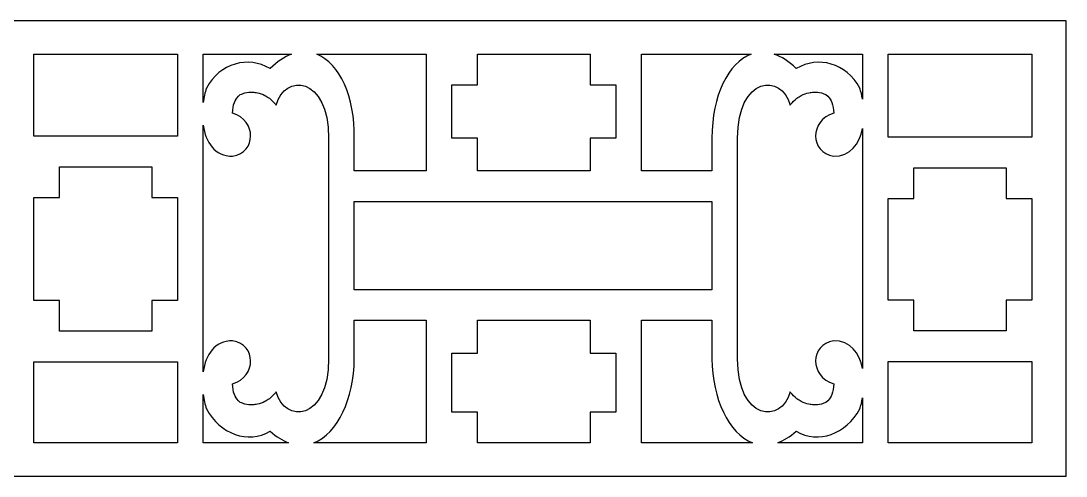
# Model space of a CAD drawing. Header units: centimetres. Extents: x -28 to 24.6, y 2.7 to 11.3.
# Drawn here: x 4.83 to 24.64, y 2.68 to 11.3 of the extents above; entities that cross this region are included whole.
import ezdxf

# ---------------------------------------------------------------- set-up
doc = ezdxf.new("R2010")
doc.units = ezdxf.units.CM
doc.header["$MEASUREMENT"] = 0
doc.layers.add('layer 1', color=7, linetype='Continuous')

msp = doc.modelspace()

# ---------------------------------------------------------------- linework, layer by layer
at = {"layer": 'layer 1', "color": 242}
for points, knots in [([(24.63879, 11.3016), (24.63879, 11.3016), (24.63879, 2.67812), (24.63879, 2.67812), (24.63879, 2.67812), (24.63879, 2.67812), (-27.96447, 2.67812), (-27.96447, 2.67812), (-27.96447, 2.67812), (-27.96447, 2.67812), (-27.96447, 11.3016), (-27.96447, 11.3016), (-27.96447, 11.3016), (-27.96447, 11.3016), (24.63879, 11.3016), (24.63879, 11.3016)], [0, 0, 0, 0, 0.2, 0.2, 0.2, 0.2, 0.4, 0.4, 0.4, 0.4, 0.6, 0.6, 0.6, 0.6, 1, 1, 1, 1]), ([(5.07208, 10.67041), (5.07208, 10.67041), (5.07208, 9.11699), (5.07208, 9.11699), (5.07208, 9.11699), (5.07208, 9.11699), (7.79714, 9.11699), (7.79714, 9.11699), (7.79714, 9.11699), (7.79714, 9.11699), (7.79714, 10.67041), (7.79714, 10.67041), (7.79714, 10.67041), (7.79714, 10.67041), (5.07208, 10.67041), (5.07208, 10.67041)], [0, 0, 0, 0, 0.2, 0.2, 0.2, 0.2, 0.4, 0.4, 0.4, 0.4, 0.6, 0.6, 0.6, 0.6, 1, 1, 1, 1]), ([(8.28376, 10.67041), (8.28376, 10.67041), (8.28376, 9.75371), (8.28376, 9.75371), (8.28376, 9.75371), (8.29674, 9.8505), (8.31779, 9.94386), (8.34532, 10.02822), (8.34532, 10.02822), (8.6006, 10.50369), (9.13196, 10.64637), (9.55139, 10.39861), (9.55139, 10.39861), (9.69033, 10.53356), (9.8274, 10.62197), (9.95939, 10.67041), (9.95939, 10.67041), (9.95939, 10.67041), (8.28376, 10.67041), (8.28376, 10.67041)], [0, 0, 0, 0, 0.16666667, 0.16666667, 0.16666667, 0.16666667, 0.33333333, 0.33333333, 0.33333333, 0.33333333, 0.5, 0.5, 0.5, 0.5, 0.66666667, 0.66666667, 0.66666667, 0.66666667, 1, 1, 1, 1]), ([(10.43685, 10.67041), (10.86703, 10.49898), (11.16323, 9.86003), (11.14728, 9.08226), (11.14728, 9.08226), (11.14728, 8.51389), (11.14728, 9.02668), (11.14728, 8.4583), (11.14728, 8.4583), (11.14728, 8.4583), (12.51014, 8.4583), (12.51014, 8.4583), (12.51014, 8.4583), (12.51014, 8.4583), (12.51014, 10.67041), (12.51014, 10.67041), (12.51014, 10.67041), (12.51014, 10.67041), (10.43685, 10.67041), (10.43685, 10.67041)], [0, 0, 0, 0, 0.16666667, 0.16666667, 0.16666667, 0.16666667, 0.33333333, 0.33333333, 0.33333333, 0.33333333, 0.5, 0.5, 0.5, 0.5, 0.66666667, 0.66666667, 0.66666667, 0.66666667, 1, 1, 1, 1]), ([(13.48338, 10.67041), (13.48338, 10.67041), (13.48338, 10.09), (13.48338, 10.09), (13.48338, 10.09), (13.48338, 10.09), (12.99676, 10.09), (12.99676, 10.09), (12.99676, 10.09), (12.99676, 10.09), (12.99676, 9.0817), (12.99676, 9.0817), (12.99676, 9.0817), (12.99676, 9.0817), (13.48338, 9.0817), (13.48338, 9.0817), (13.48338, 9.0817), (13.48338, 9.0817), (13.48338, 8.4583), (13.48338, 8.4583), (13.48338, 8.4583), (13.48338, 8.4583), (15.62104, 8.4583), (15.62104, 8.4583), (15.62104, 8.4583), (15.62104, 8.4583), (15.62104, 9.0817), (15.62104, 9.0817), (15.62104, 9.0817), (15.62104, 9.0817), (16.10765, 9.0817), (16.10765, 9.0817), (16.10765, 9.0817), (16.10765, 9.0817), (16.10765, 10.09), (16.10765, 10.09), (16.10765, 10.09), (16.10765, 10.09), (15.62104, 10.09), (15.62104, 10.09), (15.62104, 10.09), (15.62104, 10.09), (15.62104, 10.67041), (15.62104, 10.67041), (15.62104, 10.67041), (15.62104, 10.67041), (13.48338, 10.67041), (13.48338, 10.67041)], [0, 0, 0, 0, 0.07692308, 0.07692308, 0.07692308, 0.07692308, 0.15384615, 0.15384615, 0.15384615, 0.15384615, 0.23076923, 0.23076923, 0.23076923, 0.23076923, 0.30769231, 0.30769231, 0.30769231, 0.30769231, 0.38461538, 0.38461538, 0.38461538, 0.38461538, 0.46153846, 0.46153846, 0.46153846, 0.46153846, 0.53846154, 0.53846154, 0.53846154, 0.53846154, 0.61538462, 0.61538462, 0.61538462, 0.61538462, 0.69230769, 0.69230769, 0.69230769, 0.69230769, 0.76923077, 0.76923077, 0.76923077, 0.76923077, 0.84615385, 0.84615385, 0.84615385, 0.84615385, 1, 1, 1, 1]), ([(16.59427, 10.67041), (16.59427, 10.67041), (16.59427, 8.4583), (16.59427, 8.4583), (16.59427, 8.4583), (16.59427, 8.4583), (17.92726, 8.4583), (17.92726, 8.4583), (17.92726, 8.4583), (17.92726, 9.02668), (17.92726, 8.51389), (17.92726, 9.08226), (17.92726, 9.08226), (17.92586, 9.8856), (18.23568, 10.51334), (18.66879, 10.67041), (18.66879, 10.67041), (18.66879, 10.67041), (16.59427, 10.67041), (16.59427, 10.67041)], [0, 0, 0, 0, 0.16666667, 0.16666667, 0.16666667, 0.16666667, 0.33333333, 0.33333333, 0.33333333, 0.33333333, 0.5, 0.5, 0.5, 0.5, 0.66666667, 0.66666667, 0.66666667, 0.66666667, 1, 1, 1, 1]), ([(19.1064, 10.67041), (19.24173, 10.62452), (19.38196, 10.53598), (19.52315, 10.39861), (19.52315, 10.39861), (19.94259, 10.64637), (20.47395, 10.50369), (20.72923, 10.02822), (20.72923, 10.02822), (20.75032, 9.96357), (20.76759, 9.89359), (20.78036, 9.82087), (20.78036, 9.82087), (20.78036, 9.82087), (20.78036, 10.67041), (20.78036, 10.67041), (20.78036, 10.67041), (20.78036, 10.67041), (19.1064, 10.67041), (19.1064, 10.67041)], [0, 0, 0, 0, 0.16666667, 0.16666667, 0.16666667, 0.16666667, 0.33333333, 0.33333333, 0.33333333, 0.33333333, 0.5, 0.5, 0.5, 0.5, 0.66666667, 0.66666667, 0.66666667, 0.66666667, 1, 1, 1, 1]), ([(21.26697, 10.67041), (21.26697, 10.67041), (21.26697, 9.09636), (21.26697, 9.09636), (21.26697, 9.09636), (21.26697, 9.09636), (23.99203, 9.09636), (23.99203, 9.09636), (23.99203, 9.09636), (23.99203, 9.09636), (23.99203, 10.67041), (23.99203, 10.67041), (23.99203, 10.67041), (23.99203, 10.67041), (21.26697, 10.67041), (21.26697, 10.67041)], [0, 0, 0, 0, 0.2, 0.2, 0.2, 0.2, 0.4, 0.4, 0.4, 0.4, 0.6, 0.6, 0.6, 0.6, 1, 1, 1, 1]), ([(8.28376, 4.65638), (8.33133, 4.97588), (8.49701, 5.24196), (8.84208, 5.24254), (8.84208, 5.24254), (9.29146, 5.1692), (9.30086, 4.56559), (8.84035, 4.42422), (8.84035, 4.42422), (8.8452, 4.27769), (8.87879, 4.15107), (8.98719, 4.0731), (8.98719, 4.0731), (9.01572, 4.06146), (9.0435, 4.05187), (9.07286, 4.04352), (9.07286, 4.04352), (9.1231, 4.03219), (9.16973, 4.02708), (9.22096, 4.0273), (9.22096, 4.0273), (9.25127, 4.02917), (9.28016, 4.03262), (9.31019, 4.03796), (9.31019, 4.03796), (9.3614, 4.05012), (9.40676, 4.06663), (9.45502, 4.09056), (9.45502, 4.09056), (9.48394, 4.10695), (9.51076, 4.12425), (9.53814, 4.14402), (9.53814, 4.14402), (9.58262, 4.17991), (9.62002, 4.21687), (9.6576, 4.26256), (9.6576, 4.26256), (9.66106, 4.2672), (9.66446, 4.27184), (9.6678, 4.27649), (9.6678, 4.27649), (9.81724, 3.66456), (10.66682, 3.72072), (10.66066, 4.89745), (10.66066, 4.89745), (10.66066, 7.62584), (10.66066, 6.3539), (10.66066, 9.08226), (10.66066, 9.08226), (10.66682, 10.25899), (9.81724, 10.31516), (9.6678, 9.70322), (9.6678, 9.70322), (9.66446, 9.70787), (9.66106, 9.71251), (9.6576, 9.71716), (9.6576, 9.71716), (9.62002, 9.76285), (9.58262, 9.7998), (9.53814, 9.83569), (9.53814, 9.83569), (9.51076, 9.85547), (9.48394, 9.87276), (9.45502, 9.88916), (9.45502, 9.88916), (9.40676, 9.91309), (9.3614, 9.92959), (9.31019, 9.94176), (9.31019, 9.94176), (9.28016, 9.9471), (9.25127, 9.95055), (9.22096, 9.95241), (9.22096, 9.95241), (9.16973, 9.95263), (9.1231, 9.94752), (9.07286, 9.93619), (9.07286, 9.93619), (9.0435, 9.92784), (9.01572, 9.91825), (8.98719, 9.90661), (8.98719, 9.90661), (8.87879, 9.82864), (8.8452, 9.70202), (8.84035, 9.5555), (8.84035, 9.5555), (9.30086, 9.41412), (9.29146, 8.81051), (8.84208, 8.73717), (8.84208, 8.73717), (8.49701, 8.73775), (8.33133, 9.00383), (8.28376, 9.32334), (8.28376, 9.32334), (8.28376, 9.32334), (8.28376, 4.65638), (8.28376, 4.65638)], [0, 0, 0, 0, 0.04, 0.04, 0.04, 0.04, 0.08, 0.08, 0.08, 0.08, 0.12, 0.12, 0.12, 0.12, 0.16, 0.16, 0.16, 0.16, 0.2, 0.2, 0.2, 0.2, 0.24, 0.24, 0.24, 0.24, 0.28, 0.28, 0.28, 0.28, 0.32, 0.32, 0.32, 0.32, 0.36, 0.36, 0.36, 0.36, 0.4, 0.4, 0.4, 0.4, 0.44, 0.44, 0.44, 0.44, 0.48, 0.48, 0.48, 0.48, 0.52, 0.52, 0.52, 0.52, 0.56, 0.56, 0.56, 0.56, 0.6, 0.6, 0.6, 0.6, 0.64, 0.64, 0.64, 0.64, 0.68, 0.68, 0.68, 0.68, 0.72, 0.72, 0.72, 0.72, 0.76, 0.76, 0.76, 0.76, 0.8, 0.8, 0.8, 0.8, 0.84, 0.84, 0.84, 0.84, 0.88, 0.88, 0.88, 0.88, 0.92, 0.92, 0.92, 0.92, 1, 1, 1, 1]), ([(20.78036, 4.71596), (20.78036, 4.71596), (20.78036, 9.26376), (20.78036, 9.26376), (20.78036, 9.26376), (20.72162, 8.97143), (20.55583, 8.73772), (20.23246, 8.73717), (20.23246, 8.73717), (19.78309, 8.81051), (19.77369, 9.41412), (20.2342, 9.5555), (20.2342, 9.5555), (20.22935, 9.70202), (20.19576, 9.82864), (20.08736, 9.90661), (20.08736, 9.90661), (20.05883, 9.91825), (20.03105, 9.92784), (20.00169, 9.93619), (20.00169, 9.93619), (19.95144, 9.94752), (19.90481, 9.95263), (19.85358, 9.95241), (19.85358, 9.95241), (19.82327, 9.95055), (19.79439, 9.9471), (19.76435, 9.94176), (19.76435, 9.94176), (19.71314, 9.92959), (19.66779, 9.91309), (19.61952, 9.88916), (19.61952, 9.88916), (19.59061, 9.87276), (19.56379, 9.85547), (19.53641, 9.83569), (19.53641, 9.83569), (19.49192, 9.7998), (19.45453, 9.76285), (19.41695, 9.71716), (19.41695, 9.71716), (19.41349, 9.71251), (19.41009, 9.70787), (19.40674, 9.70322), (19.40674, 9.70322), (19.25731, 10.31516), (18.40772, 10.25899), (18.41388, 9.08226), (18.41388, 9.08226), (18.41388, 6.3539), (18.41388, 7.62584), (18.41388, 4.89745), (18.41388, 4.89745), (18.40772, 3.72072), (19.25731, 3.66456), (19.40674, 4.27649), (19.40674, 4.27649), (19.41009, 4.27184), (19.41349, 4.2672), (19.41695, 4.26256), (19.41695, 4.26256), (19.45453, 4.21687), (19.49192, 4.17991), (19.53641, 4.14402), (19.53641, 4.14402), (19.56379, 4.12425), (19.59061, 4.10695), (19.61952, 4.09056), (19.61952, 4.09056), (19.66779, 4.06663), (19.71314, 4.05012), (19.76435, 4.03796), (19.76435, 4.03796), (19.79439, 4.03262), (19.82327, 4.02917), (19.85358, 4.0273), (19.85358, 4.0273), (19.90481, 4.02708), (19.95144, 4.03219), (20.00169, 4.04352), (20.00169, 4.04352), (20.03105, 4.05187), (20.05883, 4.06146), (20.08736, 4.0731), (20.08736, 4.0731), (20.19576, 4.15107), (20.22935, 4.27769), (20.2342, 4.42422), (20.2342, 4.42422), (19.77369, 4.56559), (19.78309, 5.1692), (20.23246, 5.24254), (20.23246, 5.24254), (20.55583, 5.242), (20.72164, 5.00827), (20.78036, 4.71596)], [0, 0, 0, 0, 0.04, 0.04, 0.04, 0.04, 0.08, 0.08, 0.08, 0.08, 0.12, 0.12, 0.12, 0.12, 0.16, 0.16, 0.16, 0.16, 0.2, 0.2, 0.2, 0.2, 0.24, 0.24, 0.24, 0.24, 0.28, 0.28, 0.28, 0.28, 0.32, 0.32, 0.32, 0.32, 0.36, 0.36, 0.36, 0.36, 0.4, 0.4, 0.4, 0.4, 0.44, 0.44, 0.44, 0.44, 0.48, 0.48, 0.48, 0.48, 0.52, 0.52, 0.52, 0.52, 0.56, 0.56, 0.56, 0.56, 0.6, 0.6, 0.6, 0.6, 0.64, 0.64, 0.64, 0.64, 0.68, 0.68, 0.68, 0.68, 0.72, 0.72, 0.72, 0.72, 0.76, 0.76, 0.76, 0.76, 0.8, 0.8, 0.8, 0.8, 0.84, 0.84, 0.84, 0.84, 0.88, 0.88, 0.88, 0.88, 0.92, 0.92, 0.92, 0.92, 1, 1, 1, 1]), ([(8.34532, 10.02822), (8.3451, 10.02781), (8.34423, 10.02617), (8.34309, 10.02404), (8.34309, 10.02404), (8.34309, 10.02404), (8.34532, 10.02822), (8.34532, 10.02822)], [0, 0, 0, 0, 0.33333333, 0.33333333, 0.33333333, 0.33333333, 1, 1, 1, 1]), ([(20.72923, 10.02822), (20.72945, 10.02781), (20.73032, 10.02617), (20.73146, 10.02404), (20.73146, 10.02404), (20.73146, 10.02404), (20.72923, 10.02822), (20.72923, 10.02822)], [0, 0, 0, 0, 0.33333333, 0.33333333, 0.33333333, 0.33333333, 1, 1, 1, 1]), ([(7.79714, 6.00606), (7.79714, 6.00606), (7.79714, 7.95618), (7.79714, 7.95618), (7.79714, 7.95618), (7.79714, 7.95618), (7.31052, 7.95618), (7.31052, 7.95618), (7.31052, 7.95618), (7.31052, 7.95618), (7.31052, 8.53658), (7.31052, 8.53658), (7.31052, 8.53658), (7.31052, 8.53658), (5.5587, 8.53658), (5.5587, 8.53658), (5.5587, 8.53658), (5.5587, 8.53658), (5.5587, 7.95618), (5.5587, 7.95618), (5.5587, 7.95618), (5.5587, 7.95618), (5.07208, 7.95618), (5.07208, 7.95618), (5.07208, 7.95618), (5.07208, 7.95618), (5.07208, 6.00606), (5.07208, 6.00606), (5.07208, 6.00606), (5.07208, 6.00606), (5.5587, 6.00606), (5.5587, 6.00606), (5.5587, 6.00606), (5.5587, 6.00606), (5.5587, 5.42565), (5.5587, 5.42565), (5.5587, 5.42565), (5.5587, 5.42565), (7.31052, 5.42565), (7.31052, 5.42565), (7.31052, 5.42565), (7.31052, 5.42565), (7.31052, 6.00606), (7.31052, 6.00606), (7.31052, 6.00606), (7.31052, 6.00606), (7.79714, 6.00606), (7.79714, 6.00606)], [0, 0, 0, 0, 0.07692308, 0.07692308, 0.07692308, 0.07692308, 0.15384615, 0.15384615, 0.15384615, 0.15384615, 0.23076923, 0.23076923, 0.23076923, 0.23076923, 0.30769231, 0.30769231, 0.30769231, 0.30769231, 0.38461538, 0.38461538, 0.38461538, 0.38461538, 0.46153846, 0.46153846, 0.46153846, 0.46153846, 0.53846154, 0.53846154, 0.53846154, 0.53846154, 0.61538462, 0.61538462, 0.61538462, 0.61538462, 0.69230769, 0.69230769, 0.69230769, 0.69230769, 0.76923077, 0.76923077, 0.76923077, 0.76923077, 0.84615385, 0.84615385, 0.84615385, 0.84615385, 1, 1, 1, 1]), ([(23.99203, 7.93554), (23.99203, 7.93554), (23.50541, 7.93554), (23.50541, 7.93554), (23.50541, 7.93554), (23.50541, 7.93554), (23.50541, 8.51595), (23.50541, 8.51595), (23.50541, 8.51595), (23.50541, 8.51595), (21.75359, 8.51595), (21.75359, 8.51595), (21.75359, 8.51595), (21.75359, 8.51595), (21.75359, 7.93554), (21.75359, 7.93554), (21.75359, 7.93554), (21.75359, 7.93554), (21.26697, 7.93554), (21.26697, 7.93554), (21.26697, 7.93554), (21.26697, 7.93554), (21.26697, 6.00878), (21.26697, 6.00878), (21.26697, 6.00878), (21.26697, 6.00878), (21.75359, 6.00878), (21.75359, 6.00878), (21.75359, 6.00878), (21.75359, 6.00878), (21.75359, 5.42837), (21.75359, 5.42837), (21.75359, 5.42837), (21.75359, 5.42837), (23.50541, 5.42837), (23.50541, 5.42837), (23.50541, 5.42837), (23.50541, 5.42837), (23.50541, 6.00878), (23.50541, 6.00878), (23.50541, 6.00878), (23.50541, 6.00878), (23.99203, 6.00878), (23.99203, 6.00878), (23.99203, 6.00878), (23.99203, 6.00878), (23.99203, 7.93554), (23.99203, 7.93554)], [0, 0, 0, 0, 0.07692308, 0.07692308, 0.07692308, 0.07692308, 0.15384615, 0.15384615, 0.15384615, 0.15384615, 0.23076923, 0.23076923, 0.23076923, 0.23076923, 0.30769231, 0.30769231, 0.30769231, 0.30769231, 0.38461538, 0.38461538, 0.38461538, 0.38461538, 0.46153846, 0.46153846, 0.46153846, 0.46153846, 0.53846154, 0.53846154, 0.53846154, 0.53846154, 0.61538462, 0.61538462, 0.61538462, 0.61538462, 0.69230769, 0.69230769, 0.69230769, 0.69230769, 0.76923077, 0.76923077, 0.76923077, 0.76923077, 0.84615385, 0.84615385, 0.84615385, 0.84615385, 1, 1, 1, 1]), ([(11.14728, 6.20993), (11.14728, 6.20993), (17.92726, 6.20993), (17.92726, 6.20993), (17.92726, 6.20993), (17.92726, 7.41462), (17.92726, 6.67321), (17.92726, 7.8779), (17.92726, 7.8779), (17.92726, 7.8779), (11.14728, 7.8779), (11.14728, 7.8779), (11.14728, 7.8779), (11.14728, 6.67321), (11.14728, 7.41462), (11.14728, 6.20993)], [0, 0, 0, 0, 0.2, 0.2, 0.2, 0.2, 0.4, 0.4, 0.4, 0.4, 0.6, 0.6, 0.6, 0.6, 1, 1, 1, 1]), ([(12.51014, 3.30931), (12.51014, 3.30931), (12.51014, 5.62953), (12.51014, 5.62953), (12.51014, 5.62953), (12.51014, 5.62953), (11.14728, 5.62953), (11.14728, 5.62953), (11.14728, 5.62953), (11.14728, 5.06115), (11.14728, 5.46582), (11.14728, 4.89745), (11.14728, 4.89745), (11.14235, 4.14779), (10.83033, 3.48438), (10.38231, 3.30931), (10.38231, 3.30931), (10.38231, 3.30931), (12.51014, 3.30931), (12.51014, 3.30931)], [0, 0, 0, 0, 0.16666667, 0.16666667, 0.16666667, 0.16666667, 0.33333333, 0.33333333, 0.33333333, 0.33333333, 0.5, 0.5, 0.5, 0.5, 0.66666667, 0.66666667, 0.66666667, 0.66666667, 1, 1, 1, 1]), ([(15.62104, 3.30931), (15.62104, 3.30931), (15.62104, 3.88971), (15.62104, 3.88971), (15.62104, 3.88971), (15.62104, 3.88971), (16.10765, 3.88971), (16.10765, 3.88971), (16.10765, 3.88971), (16.10765, 3.88971), (16.10765, 5.00613), (16.10765, 5.00613), (16.10765, 5.00613), (16.10765, 5.00613), (15.62104, 5.00613), (15.62104, 5.00613), (15.62104, 5.00613), (15.62104, 5.00613), (15.62104, 5.62953), (15.62104, 5.62953), (15.62104, 5.62953), (15.62104, 5.62953), (13.48338, 5.62953), (13.48338, 5.62953), (13.48338, 5.62953), (13.48338, 5.62953), (13.48338, 5.00613), (13.48338, 5.00613), (13.48338, 5.00613), (13.48338, 5.00613), (12.99676, 5.00613), (12.99676, 5.00613), (12.99676, 5.00613), (12.99676, 5.00613), (12.99676, 3.88971), (12.99676, 3.88971), (12.99676, 3.88971), (12.99676, 3.88971), (13.48338, 3.88971), (13.48338, 3.88971), (13.48338, 3.88971), (13.48338, 3.88971), (13.48338, 3.30931), (13.48338, 3.30931), (13.48338, 3.30931), (13.48338, 3.30931), (15.62104, 3.30931), (15.62104, 3.30931)], [0, 0, 0, 0, 0.07692308, 0.07692308, 0.07692308, 0.07692308, 0.15384615, 0.15384615, 0.15384615, 0.15384615, 0.23076923, 0.23076923, 0.23076923, 0.23076923, 0.30769231, 0.30769231, 0.30769231, 0.30769231, 0.38461538, 0.38461538, 0.38461538, 0.38461538, 0.46153846, 0.46153846, 0.46153846, 0.46153846, 0.53846154, 0.53846154, 0.53846154, 0.53846154, 0.61538462, 0.61538462, 0.61538462, 0.61538462, 0.69230769, 0.69230769, 0.69230769, 0.69230769, 0.76923077, 0.76923077, 0.76923077, 0.76923077, 0.84615385, 0.84615385, 0.84615385, 0.84615385, 1, 1, 1, 1]), ([(18.69224, 3.30931), (18.24422, 3.48436), (17.9322, 4.14779), (17.92726, 4.89745), (17.92726, 4.89745), (17.92726, 5.46582), (17.92726, 5.06115), (17.92726, 5.62953), (17.92726, 5.62953), (17.92726, 5.62953), (16.59427, 5.62953), (16.59427, 5.62953), (16.59427, 5.62953), (16.59427, 5.62953), (16.59427, 3.30931), (16.59427, 3.30931), (16.59427, 3.30931), (16.59427, 3.30931), (18.69224, 3.30931), (18.69224, 3.30931)], [0, 0, 0, 0, 0.16666667, 0.16666667, 0.16666667, 0.16666667, 0.33333333, 0.33333333, 0.33333333, 0.33333333, 0.5, 0.5, 0.5, 0.5, 0.66666667, 0.66666667, 0.66666667, 0.66666667, 1, 1, 1, 1]), ([(7.79714, 3.30931), (7.79714, 3.30931), (7.79714, 4.84524), (7.79714, 4.84524), (7.79714, 4.84524), (7.79714, 4.84524), (5.07208, 4.84524), (5.07208, 4.84524), (5.07208, 4.84524), (5.07208, 4.84524), (5.07208, 3.30931), (5.07208, 3.30931), (5.07208, 3.30931), (5.07208, 3.30931), (7.79714, 3.30931), (7.79714, 3.30931)], [0, 0, 0, 0, 0.2, 0.2, 0.2, 0.2, 0.4, 0.4, 0.4, 0.4, 0.6, 0.6, 0.6, 0.6, 1, 1, 1, 1]), ([(23.99203, 4.84797), (23.99203, 4.84797), (21.26697, 4.84797), (21.26697, 4.84797), (21.26697, 4.84797), (21.26697, 4.84797), (21.26697, 3.30931), (21.26697, 3.30931), (21.26697, 3.30931), (21.26697, 3.30931), (23.99203, 3.30931), (23.99203, 3.30931), (23.99203, 3.30931), (23.99203, 3.30931), (23.99203, 4.84797), (23.99203, 4.84797)], [0, 0, 0, 0, 0.2, 0.2, 0.2, 0.2, 0.4, 0.4, 0.4, 0.4, 0.6, 0.6, 0.6, 0.6, 1, 1, 1, 1]), ([(9.90218, 3.30931), (9.78849, 3.35086), (9.67095, 3.42223), (9.55139, 3.52766), (9.55139, 3.52766), (9.13196, 3.2799), (8.6006, 3.47603), (8.34532, 3.95149), (8.34532, 3.95149), (8.31779, 4.03585), (8.29674, 4.12921), (8.28376, 4.226), (8.28376, 4.226), (8.28376, 4.226), (8.28376, 3.30931), (8.28376, 3.30931), (8.28376, 3.30931), (8.28376, 3.30931), (9.90218, 3.30931), (9.90218, 3.30931)], [0, 0, 0, 0, 0.16666667, 0.16666667, 0.16666667, 0.16666667, 0.33333333, 0.33333333, 0.33333333, 0.33333333, 0.5, 0.5, 0.5, 0.5, 0.66666667, 0.66666667, 0.66666667, 0.66666667, 1, 1, 1, 1]), ([(20.78036, 3.30931), (20.78036, 3.30931), (20.78036, 4.15885), (20.78036, 4.15885), (20.78036, 4.15885), (20.76758, 4.08612), (20.75032, 4.01615), (20.72923, 3.95149), (20.72923, 3.95149), (20.47395, 3.47603), (19.94259, 3.2799), (19.52315, 3.52766), (19.52315, 3.52766), (19.40359, 3.42223), (19.28607, 3.3509), (19.17237, 3.30931), (19.17237, 3.30931), (19.17237, 3.30931), (20.78036, 3.30931), (20.78036, 3.30931)], [0, 0, 0, 0, 0.16666667, 0.16666667, 0.16666667, 0.16666667, 0.33333333, 0.33333333, 0.33333333, 0.33333333, 0.5, 0.5, 0.5, 0.5, 0.66666667, 0.66666667, 0.66666667, 0.66666667, 1, 1, 1, 1]), ([(8.34532, 3.95149), (8.3451, 3.9519), (8.34423, 3.95354), (8.34309, 3.95568), (8.34309, 3.95568), (8.34309, 3.95568), (8.34532, 3.95149), (8.34532, 3.95149)], [0, 0, 0, 0, 0.33333333, 0.33333333, 0.33333333, 0.33333333, 1, 1, 1, 1]), ([(20.72923, 3.95149), (20.72945, 3.9519), (20.73032, 3.95354), (20.73146, 3.95568), (20.73146, 3.95568), (20.73146, 3.95568), (20.72923, 3.95149), (20.72923, 3.95149)], [0, 0, 0, 0, 0.33333333, 0.33333333, 0.33333333, 0.33333333, 1, 1, 1, 1])]:
    msp.add_open_spline(points, degree=3, knots=knots, dxfattribs=at)
at = {"layer": 'layer 1', "color": 242, "lineweight": 9}
for points, knots in [([(24.63879, 11.3016), (24.63879, 11.3016), (24.63879, 2.67812), (24.63879, 2.67812), (24.63879, 2.67812), (24.63879, 2.67812), (-27.96447, 2.67812), (-27.96447, 2.67812), (-27.96447, 2.67812), (-27.96447, 2.67812), (-27.96447, 11.3016), (-27.96447, 11.3016), (-27.96447, 11.3016), (-27.96447, 11.3016), (24.63879, 11.3016), (24.63879, 11.3016)], [0, 0, 0, 0, 0.2, 0.2, 0.2, 0.2, 0.4, 0.4, 0.4, 0.4, 0.6, 0.6, 0.6, 0.6, 1, 1, 1, 1]), ([(5.07208, 10.67041), (5.07208, 10.67041), (5.07208, 9.11699), (5.07208, 9.11699), (5.07208, 9.11699), (5.07208, 9.11699), (7.79714, 9.11699), (7.79714, 9.11699), (7.79714, 9.11699), (7.79714, 9.11699), (7.79714, 10.67041), (7.79714, 10.67041), (7.79714, 10.67041), (7.79714, 10.67041), (5.07208, 10.67041), (5.07208, 10.67041)], [0, 0, 0, 0, 0.2, 0.2, 0.2, 0.2, 0.4, 0.4, 0.4, 0.4, 0.6, 0.6, 0.6, 0.6, 1, 1, 1, 1]), ([(8.28376, 10.67041), (8.28376, 10.67041), (8.28376, 9.75371), (8.28376, 9.75371), (8.28376, 9.75371), (8.29674, 9.8505), (8.31779, 9.94386), (8.34532, 10.02822), (8.34532, 10.02822), (8.6006, 10.50369), (9.13196, 10.64637), (9.55139, 10.39861), (9.55139, 10.39861), (9.69033, 10.53356), (9.8274, 10.62197), (9.95939, 10.67041), (9.95939, 10.67041), (9.95939, 10.67041), (8.28376, 10.67041), (8.28376, 10.67041)], [0, 0, 0, 0, 0.16666667, 0.16666667, 0.16666667, 0.16666667, 0.33333333, 0.33333333, 0.33333333, 0.33333333, 0.5, 0.5, 0.5, 0.5, 0.66666667, 0.66666667, 0.66666667, 0.66666667, 1, 1, 1, 1]), ([(10.43685, 10.67041), (10.86703, 10.49898), (11.16323, 9.86003), (11.14728, 9.08226), (11.14728, 9.08226), (11.14728, 8.51389), (11.14728, 9.02668), (11.14728, 8.4583), (11.14728, 8.4583), (11.14728, 8.4583), (12.51014, 8.4583), (12.51014, 8.4583), (12.51014, 8.4583), (12.51014, 8.4583), (12.51014, 10.67041), (12.51014, 10.67041), (12.51014, 10.67041), (12.51014, 10.67041), (10.43685, 10.67041), (10.43685, 10.67041)], [0, 0, 0, 0, 0.16666667, 0.16666667, 0.16666667, 0.16666667, 0.33333333, 0.33333333, 0.33333333, 0.33333333, 0.5, 0.5, 0.5, 0.5, 0.66666667, 0.66666667, 0.66666667, 0.66666667, 1, 1, 1, 1]), ([(13.48338, 10.67041), (13.48338, 10.67041), (13.48338, 10.09), (13.48338, 10.09), (13.48338, 10.09), (13.48338, 10.09), (12.99676, 10.09), (12.99676, 10.09), (12.99676, 10.09), (12.99676, 10.09), (12.99676, 9.0817), (12.99676, 9.0817), (12.99676, 9.0817), (12.99676, 9.0817), (13.48338, 9.0817), (13.48338, 9.0817), (13.48338, 9.0817), (13.48338, 9.0817), (13.48338, 8.4583), (13.48338, 8.4583), (13.48338, 8.4583), (13.48338, 8.4583), (15.62104, 8.4583), (15.62104, 8.4583), (15.62104, 8.4583), (15.62104, 8.4583), (15.62104, 9.0817), (15.62104, 9.0817), (15.62104, 9.0817), (15.62104, 9.0817), (16.10765, 9.0817), (16.10765, 9.0817), (16.10765, 9.0817), (16.10765, 9.0817), (16.10765, 10.09), (16.10765, 10.09), (16.10765, 10.09), (16.10765, 10.09), (15.62104, 10.09), (15.62104, 10.09), (15.62104, 10.09), (15.62104, 10.09), (15.62104, 10.67041), (15.62104, 10.67041), (15.62104, 10.67041), (15.62104, 10.67041), (13.48338, 10.67041), (13.48338, 10.67041)], [0, 0, 0, 0, 0.07692308, 0.07692308, 0.07692308, 0.07692308, 0.15384615, 0.15384615, 0.15384615, 0.15384615, 0.23076923, 0.23076923, 0.23076923, 0.23076923, 0.30769231, 0.30769231, 0.30769231, 0.30769231, 0.38461538, 0.38461538, 0.38461538, 0.38461538, 0.46153846, 0.46153846, 0.46153846, 0.46153846, 0.53846154, 0.53846154, 0.53846154, 0.53846154, 0.61538462, 0.61538462, 0.61538462, 0.61538462, 0.69230769, 0.69230769, 0.69230769, 0.69230769, 0.76923077, 0.76923077, 0.76923077, 0.76923077, 0.84615385, 0.84615385, 0.84615385, 0.84615385, 1, 1, 1, 1]), ([(16.59427, 10.67041), (16.59427, 10.67041), (16.59427, 8.4583), (16.59427, 8.4583), (16.59427, 8.4583), (16.59427, 8.4583), (17.92726, 8.4583), (17.92726, 8.4583), (17.92726, 8.4583), (17.92726, 9.02668), (17.92726, 8.51389), (17.92726, 9.08226), (17.92726, 9.08226), (17.92586, 9.8856), (18.23568, 10.51334), (18.66879, 10.67041), (18.66879, 10.67041), (18.66879, 10.67041), (16.59427, 10.67041), (16.59427, 10.67041)], [0, 0, 0, 0, 0.16666667, 0.16666667, 0.16666667, 0.16666667, 0.33333333, 0.33333333, 0.33333333, 0.33333333, 0.5, 0.5, 0.5, 0.5, 0.66666667, 0.66666667, 0.66666667, 0.66666667, 1, 1, 1, 1]), ([(19.1064, 10.67041), (19.24173, 10.62452), (19.38196, 10.53598), (19.52315, 10.39861), (19.52315, 10.39861), (19.94259, 10.64637), (20.47395, 10.50369), (20.72923, 10.02822), (20.72923, 10.02822), (20.75032, 9.96357), (20.76759, 9.89359), (20.78036, 9.82087), (20.78036, 9.82087), (20.78036, 9.82087), (20.78036, 10.67041), (20.78036, 10.67041), (20.78036, 10.67041), (20.78036, 10.67041), (19.1064, 10.67041), (19.1064, 10.67041)], [0, 0, 0, 0, 0.16666667, 0.16666667, 0.16666667, 0.16666667, 0.33333333, 0.33333333, 0.33333333, 0.33333333, 0.5, 0.5, 0.5, 0.5, 0.66666667, 0.66666667, 0.66666667, 0.66666667, 1, 1, 1, 1]), ([(21.26697, 10.67041), (21.26697, 10.67041), (21.26697, 9.09636), (21.26697, 9.09636), (21.26697, 9.09636), (21.26697, 9.09636), (23.99203, 9.09636), (23.99203, 9.09636), (23.99203, 9.09636), (23.99203, 9.09636), (23.99203, 10.67041), (23.99203, 10.67041), (23.99203, 10.67041), (23.99203, 10.67041), (21.26697, 10.67041), (21.26697, 10.67041)], [0, 0, 0, 0, 0.2, 0.2, 0.2, 0.2, 0.4, 0.4, 0.4, 0.4, 0.6, 0.6, 0.6, 0.6, 1, 1, 1, 1]), ([(8.28376, 4.65638), (8.33133, 4.97588), (8.49701, 5.24196), (8.84208, 5.24254), (8.84208, 5.24254), (9.29146, 5.1692), (9.30086, 4.56559), (8.84035, 4.42422), (8.84035, 4.42422), (8.8452, 4.27769), (8.87879, 4.15107), (8.98719, 4.0731), (8.98719, 4.0731), (9.01572, 4.06146), (9.0435, 4.05187), (9.07286, 4.04352), (9.07286, 4.04352), (9.1231, 4.03219), (9.16973, 4.02708), (9.22096, 4.0273), (9.22096, 4.0273), (9.25127, 4.02917), (9.28016, 4.03262), (9.31019, 4.03796), (9.31019, 4.03796), (9.3614, 4.05012), (9.40676, 4.06663), (9.45502, 4.09056), (9.45502, 4.09056), (9.48394, 4.10695), (9.51076, 4.12425), (9.53814, 4.14402), (9.53814, 4.14402), (9.58262, 4.17991), (9.62002, 4.21687), (9.6576, 4.26256), (9.6576, 4.26256), (9.66106, 4.2672), (9.66446, 4.27184), (9.6678, 4.27649), (9.6678, 4.27649), (9.81724, 3.66456), (10.66682, 3.72072), (10.66066, 4.89745), (10.66066, 4.89745), (10.66066, 7.62584), (10.66066, 6.3539), (10.66066, 9.08226), (10.66066, 9.08226), (10.66682, 10.25899), (9.81724, 10.31516), (9.6678, 9.70322), (9.6678, 9.70322), (9.66446, 9.70787), (9.66106, 9.71251), (9.6576, 9.71716), (9.6576, 9.71716), (9.62002, 9.76285), (9.58262, 9.7998), (9.53814, 9.83569), (9.53814, 9.83569), (9.51076, 9.85547), (9.48394, 9.87276), (9.45502, 9.88916), (9.45502, 9.88916), (9.40676, 9.91309), (9.3614, 9.92959), (9.31019, 9.94176), (9.31019, 9.94176), (9.28016, 9.9471), (9.25127, 9.95055), (9.22096, 9.95241), (9.22096, 9.95241), (9.16973, 9.95263), (9.1231, 9.94752), (9.07286, 9.93619), (9.07286, 9.93619), (9.0435, 9.92784), (9.01572, 9.91825), (8.98719, 9.90661), (8.98719, 9.90661), (8.87879, 9.82864), (8.8452, 9.70202), (8.84035, 9.5555), (8.84035, 9.5555), (9.30086, 9.41412), (9.29146, 8.81051), (8.84208, 8.73717), (8.84208, 8.73717), (8.49701, 8.73775), (8.33133, 9.00383), (8.28376, 9.32334), (8.28376, 9.32334), (8.28376, 9.32334), (8.28376, 4.65638), (8.28376, 4.65638)], [0, 0, 0, 0, 0.04, 0.04, 0.04, 0.04, 0.08, 0.08, 0.08, 0.08, 0.12, 0.12, 0.12, 0.12, 0.16, 0.16, 0.16, 0.16, 0.2, 0.2, 0.2, 0.2, 0.24, 0.24, 0.24, 0.24, 0.28, 0.28, 0.28, 0.28, 0.32, 0.32, 0.32, 0.32, 0.36, 0.36, 0.36, 0.36, 0.4, 0.4, 0.4, 0.4, 0.44, 0.44, 0.44, 0.44, 0.48, 0.48, 0.48, 0.48, 0.52, 0.52, 0.52, 0.52, 0.56, 0.56, 0.56, 0.56, 0.6, 0.6, 0.6, 0.6, 0.64, 0.64, 0.64, 0.64, 0.68, 0.68, 0.68, 0.68, 0.72, 0.72, 0.72, 0.72, 0.76, 0.76, 0.76, 0.76, 0.8, 0.8, 0.8, 0.8, 0.84, 0.84, 0.84, 0.84, 0.88, 0.88, 0.88, 0.88, 0.92, 0.92, 0.92, 0.92, 1, 1, 1, 1]), ([(20.78036, 4.71596), (20.78036, 4.71596), (20.78036, 9.26376), (20.78036, 9.26376), (20.78036, 9.26376), (20.72162, 8.97143), (20.55583, 8.73772), (20.23246, 8.73717), (20.23246, 8.73717), (19.78309, 8.81051), (19.77369, 9.41412), (20.2342, 9.5555), (20.2342, 9.5555), (20.22935, 9.70202), (20.19576, 9.82864), (20.08736, 9.90661), (20.08736, 9.90661), (20.05883, 9.91825), (20.03105, 9.92784), (20.00169, 9.93619), (20.00169, 9.93619), (19.95144, 9.94752), (19.90481, 9.95263), (19.85358, 9.95241), (19.85358, 9.95241), (19.82327, 9.95055), (19.79439, 9.9471), (19.76435, 9.94176), (19.76435, 9.94176), (19.71314, 9.92959), (19.66779, 9.91309), (19.61952, 9.88916), (19.61952, 9.88916), (19.59061, 9.87276), (19.56379, 9.85547), (19.53641, 9.83569), (19.53641, 9.83569), (19.49192, 9.7998), (19.45453, 9.76285), (19.41695, 9.71716), (19.41695, 9.71716), (19.41349, 9.71251), (19.41009, 9.70787), (19.40674, 9.70322), (19.40674, 9.70322), (19.25731, 10.31516), (18.40772, 10.25899), (18.41388, 9.08226), (18.41388, 9.08226), (18.41388, 6.3539), (18.41388, 7.62584), (18.41388, 4.89745), (18.41388, 4.89745), (18.40772, 3.72072), (19.25731, 3.66456), (19.40674, 4.27649), (19.40674, 4.27649), (19.41009, 4.27184), (19.41349, 4.2672), (19.41695, 4.26256), (19.41695, 4.26256), (19.45453, 4.21687), (19.49192, 4.17991), (19.53641, 4.14402), (19.53641, 4.14402), (19.56379, 4.12425), (19.59061, 4.10695), (19.61952, 4.09056), (19.61952, 4.09056), (19.66779, 4.06663), (19.71314, 4.05012), (19.76435, 4.03796), (19.76435, 4.03796), (19.79439, 4.03262), (19.82327, 4.02917), (19.85358, 4.0273), (19.85358, 4.0273), (19.90481, 4.02708), (19.95144, 4.03219), (20.00169, 4.04352), (20.00169, 4.04352), (20.03105, 4.05187), (20.05883, 4.06146), (20.08736, 4.0731), (20.08736, 4.0731), (20.19576, 4.15107), (20.22935, 4.27769), (20.2342, 4.42422), (20.2342, 4.42422), (19.77369, 4.56559), (19.78309, 5.1692), (20.23246, 5.24254), (20.23246, 5.24254), (20.55583, 5.242), (20.72164, 5.00827), (20.78036, 4.71596)], [0, 0, 0, 0, 0.04, 0.04, 0.04, 0.04, 0.08, 0.08, 0.08, 0.08, 0.12, 0.12, 0.12, 0.12, 0.16, 0.16, 0.16, 0.16, 0.2, 0.2, 0.2, 0.2, 0.24, 0.24, 0.24, 0.24, 0.28, 0.28, 0.28, 0.28, 0.32, 0.32, 0.32, 0.32, 0.36, 0.36, 0.36, 0.36, 0.4, 0.4, 0.4, 0.4, 0.44, 0.44, 0.44, 0.44, 0.48, 0.48, 0.48, 0.48, 0.52, 0.52, 0.52, 0.52, 0.56, 0.56, 0.56, 0.56, 0.6, 0.6, 0.6, 0.6, 0.64, 0.64, 0.64, 0.64, 0.68, 0.68, 0.68, 0.68, 0.72, 0.72, 0.72, 0.72, 0.76, 0.76, 0.76, 0.76, 0.8, 0.8, 0.8, 0.8, 0.84, 0.84, 0.84, 0.84, 0.88, 0.88, 0.88, 0.88, 0.92, 0.92, 0.92, 0.92, 1, 1, 1, 1]), ([(7.79714, 6.00606), (7.79714, 6.00606), (7.79714, 7.95618), (7.79714, 7.95618), (7.79714, 7.95618), (7.79714, 7.95618), (7.31052, 7.95618), (7.31052, 7.95618), (7.31052, 7.95618), (7.31052, 7.95618), (7.31052, 8.53658), (7.31052, 8.53658), (7.31052, 8.53658), (7.31052, 8.53658), (5.5587, 8.53658), (5.5587, 8.53658), (5.5587, 8.53658), (5.5587, 8.53658), (5.5587, 7.95618), (5.5587, 7.95618), (5.5587, 7.95618), (5.5587, 7.95618), (5.07208, 7.95618), (5.07208, 7.95618), (5.07208, 7.95618), (5.07208, 7.95618), (5.07208, 6.00606), (5.07208, 6.00606), (5.07208, 6.00606), (5.07208, 6.00606), (5.5587, 6.00606), (5.5587, 6.00606), (5.5587, 6.00606), (5.5587, 6.00606), (5.5587, 5.42565), (5.5587, 5.42565), (5.5587, 5.42565), (5.5587, 5.42565), (7.31052, 5.42565), (7.31052, 5.42565), (7.31052, 5.42565), (7.31052, 5.42565), (7.31052, 6.00606), (7.31052, 6.00606), (7.31052, 6.00606), (7.31052, 6.00606), (7.79714, 6.00606), (7.79714, 6.00606)], [0, 0, 0, 0, 0.07692308, 0.07692308, 0.07692308, 0.07692308, 0.15384615, 0.15384615, 0.15384615, 0.15384615, 0.23076923, 0.23076923, 0.23076923, 0.23076923, 0.30769231, 0.30769231, 0.30769231, 0.30769231, 0.38461538, 0.38461538, 0.38461538, 0.38461538, 0.46153846, 0.46153846, 0.46153846, 0.46153846, 0.53846154, 0.53846154, 0.53846154, 0.53846154, 0.61538462, 0.61538462, 0.61538462, 0.61538462, 0.69230769, 0.69230769, 0.69230769, 0.69230769, 0.76923077, 0.76923077, 0.76923077, 0.76923077, 0.84615385, 0.84615385, 0.84615385, 0.84615385, 1, 1, 1, 1]), ([(23.99203, 7.93554), (23.99203, 7.93554), (23.50541, 7.93554), (23.50541, 7.93554), (23.50541, 7.93554), (23.50541, 7.93554), (23.50541, 8.51595), (23.50541, 8.51595), (23.50541, 8.51595), (23.50541, 8.51595), (21.75359, 8.51595), (21.75359, 8.51595), (21.75359, 8.51595), (21.75359, 8.51595), (21.75359, 7.93554), (21.75359, 7.93554), (21.75359, 7.93554), (21.75359, 7.93554), (21.26697, 7.93554), (21.26697, 7.93554), (21.26697, 7.93554), (21.26697, 7.93554), (21.26697, 6.00878), (21.26697, 6.00878), (21.26697, 6.00878), (21.26697, 6.00878), (21.75359, 6.00878), (21.75359, 6.00878), (21.75359, 6.00878), (21.75359, 6.00878), (21.75359, 5.42837), (21.75359, 5.42837), (21.75359, 5.42837), (21.75359, 5.42837), (23.50541, 5.42837), (23.50541, 5.42837), (23.50541, 5.42837), (23.50541, 5.42837), (23.50541, 6.00878), (23.50541, 6.00878), (23.50541, 6.00878), (23.50541, 6.00878), (23.99203, 6.00878), (23.99203, 6.00878), (23.99203, 6.00878), (23.99203, 6.00878), (23.99203, 7.93554), (23.99203, 7.93554)], [0, 0, 0, 0, 0.07692308, 0.07692308, 0.07692308, 0.07692308, 0.15384615, 0.15384615, 0.15384615, 0.15384615, 0.23076923, 0.23076923, 0.23076923, 0.23076923, 0.30769231, 0.30769231, 0.30769231, 0.30769231, 0.38461538, 0.38461538, 0.38461538, 0.38461538, 0.46153846, 0.46153846, 0.46153846, 0.46153846, 0.53846154, 0.53846154, 0.53846154, 0.53846154, 0.61538462, 0.61538462, 0.61538462, 0.61538462, 0.69230769, 0.69230769, 0.69230769, 0.69230769, 0.76923077, 0.76923077, 0.76923077, 0.76923077, 0.84615385, 0.84615385, 0.84615385, 0.84615385, 1, 1, 1, 1]), ([(11.14728, 6.20993), (11.14728, 6.20993), (17.92726, 6.20993), (17.92726, 6.20993), (17.92726, 6.20993), (17.92726, 7.41462), (17.92726, 6.67321), (17.92726, 7.8779), (17.92726, 7.8779), (17.92726, 7.8779), (11.14728, 7.8779), (11.14728, 7.8779), (11.14728, 7.8779), (11.14728, 6.67321), (11.14728, 7.41462), (11.14728, 6.20993)], [0, 0, 0, 0, 0.2, 0.2, 0.2, 0.2, 0.4, 0.4, 0.4, 0.4, 0.6, 0.6, 0.6, 0.6, 1, 1, 1, 1]), ([(12.51014, 3.30931), (12.51014, 3.30931), (12.51014, 5.62953), (12.51014, 5.62953), (12.51014, 5.62953), (12.51014, 5.62953), (11.14728, 5.62953), (11.14728, 5.62953), (11.14728, 5.62953), (11.14728, 5.06115), (11.14728, 5.46582), (11.14728, 4.89745), (11.14728, 4.89745), (11.14235, 4.14779), (10.83033, 3.48438), (10.38231, 3.30931), (10.38231, 3.30931), (10.38231, 3.30931), (12.51014, 3.30931), (12.51014, 3.30931)], [0, 0, 0, 0, 0.16666667, 0.16666667, 0.16666667, 0.16666667, 0.33333333, 0.33333333, 0.33333333, 0.33333333, 0.5, 0.5, 0.5, 0.5, 0.66666667, 0.66666667, 0.66666667, 0.66666667, 1, 1, 1, 1]), ([(15.62104, 3.30931), (15.62104, 3.30931), (15.62104, 3.88971), (15.62104, 3.88971), (15.62104, 3.88971), (15.62104, 3.88971), (16.10765, 3.88971), (16.10765, 3.88971), (16.10765, 3.88971), (16.10765, 3.88971), (16.10765, 5.00613), (16.10765, 5.00613), (16.10765, 5.00613), (16.10765, 5.00613), (15.62104, 5.00613), (15.62104, 5.00613), (15.62104, 5.00613), (15.62104, 5.00613), (15.62104, 5.62953), (15.62104, 5.62953), (15.62104, 5.62953), (15.62104, 5.62953), (13.48338, 5.62953), (13.48338, 5.62953), (13.48338, 5.62953), (13.48338, 5.62953), (13.48338, 5.00613), (13.48338, 5.00613), (13.48338, 5.00613), (13.48338, 5.00613), (12.99676, 5.00613), (12.99676, 5.00613), (12.99676, 5.00613), (12.99676, 5.00613), (12.99676, 3.88971), (12.99676, 3.88971), (12.99676, 3.88971), (12.99676, 3.88971), (13.48338, 3.88971), (13.48338, 3.88971), (13.48338, 3.88971), (13.48338, 3.88971), (13.48338, 3.30931), (13.48338, 3.30931), (13.48338, 3.30931), (13.48338, 3.30931), (15.62104, 3.30931), (15.62104, 3.30931)], [0, 0, 0, 0, 0.07692308, 0.07692308, 0.07692308, 0.07692308, 0.15384615, 0.15384615, 0.15384615, 0.15384615, 0.23076923, 0.23076923, 0.23076923, 0.23076923, 0.30769231, 0.30769231, 0.30769231, 0.30769231, 0.38461538, 0.38461538, 0.38461538, 0.38461538, 0.46153846, 0.46153846, 0.46153846, 0.46153846, 0.53846154, 0.53846154, 0.53846154, 0.53846154, 0.61538462, 0.61538462, 0.61538462, 0.61538462, 0.69230769, 0.69230769, 0.69230769, 0.69230769, 0.76923077, 0.76923077, 0.76923077, 0.76923077, 0.84615385, 0.84615385, 0.84615385, 0.84615385, 1, 1, 1, 1]), ([(18.69224, 3.30931), (18.24422, 3.48436), (17.9322, 4.14779), (17.92726, 4.89745), (17.92726, 4.89745), (17.92726, 5.46582), (17.92726, 5.06115), (17.92726, 5.62953), (17.92726, 5.62953), (17.92726, 5.62953), (16.59427, 5.62953), (16.59427, 5.62953), (16.59427, 5.62953), (16.59427, 5.62953), (16.59427, 3.30931), (16.59427, 3.30931), (16.59427, 3.30931), (16.59427, 3.30931), (18.69224, 3.30931), (18.69224, 3.30931)], [0, 0, 0, 0, 0.16666667, 0.16666667, 0.16666667, 0.16666667, 0.33333333, 0.33333333, 0.33333333, 0.33333333, 0.5, 0.5, 0.5, 0.5, 0.66666667, 0.66666667, 0.66666667, 0.66666667, 1, 1, 1, 1]), ([(7.79714, 3.30931), (7.79714, 3.30931), (7.79714, 4.84524), (7.79714, 4.84524), (7.79714, 4.84524), (7.79714, 4.84524), (5.07208, 4.84524), (5.07208, 4.84524), (5.07208, 4.84524), (5.07208, 4.84524), (5.07208, 3.30931), (5.07208, 3.30931), (5.07208, 3.30931), (5.07208, 3.30931), (7.79714, 3.30931), (7.79714, 3.30931)], [0, 0, 0, 0, 0.2, 0.2, 0.2, 0.2, 0.4, 0.4, 0.4, 0.4, 0.6, 0.6, 0.6, 0.6, 1, 1, 1, 1]), ([(23.99203, 4.84797), (23.99203, 4.84797), (21.26697, 4.84797), (21.26697, 4.84797), (21.26697, 4.84797), (21.26697, 4.84797), (21.26697, 3.30931), (21.26697, 3.30931), (21.26697, 3.30931), (21.26697, 3.30931), (23.99203, 3.30931), (23.99203, 3.30931), (23.99203, 3.30931), (23.99203, 3.30931), (23.99203, 4.84797), (23.99203, 4.84797)], [0, 0, 0, 0, 0.2, 0.2, 0.2, 0.2, 0.4, 0.4, 0.4, 0.4, 0.6, 0.6, 0.6, 0.6, 1, 1, 1, 1]), ([(9.90218, 3.30931), (9.78849, 3.35086), (9.67095, 3.42223), (9.55139, 3.52766), (9.55139, 3.52766), (9.13196, 3.2799), (8.6006, 3.47603), (8.34532, 3.95149), (8.34532, 3.95149), (8.31779, 4.03585), (8.29674, 4.12921), (8.28376, 4.226), (8.28376, 4.226), (8.28376, 4.226), (8.28376, 3.30931), (8.28376, 3.30931), (8.28376, 3.30931), (8.28376, 3.30931), (9.90218, 3.30931), (9.90218, 3.30931)], [0, 0, 0, 0, 0.16666667, 0.16666667, 0.16666667, 0.16666667, 0.33333333, 0.33333333, 0.33333333, 0.33333333, 0.5, 0.5, 0.5, 0.5, 0.66666667, 0.66666667, 0.66666667, 0.66666667, 1, 1, 1, 1]), ([(20.78036, 3.30931), (20.78036, 3.30931), (20.78036, 4.15885), (20.78036, 4.15885), (20.78036, 4.15885), (20.76758, 4.08612), (20.75032, 4.01615), (20.72923, 3.95149), (20.72923, 3.95149), (20.47395, 3.47603), (19.94259, 3.2799), (19.52315, 3.52766), (19.52315, 3.52766), (19.40359, 3.42223), (19.28607, 3.3509), (19.17237, 3.30931), (19.17237, 3.30931), (19.17237, 3.30931), (20.78036, 3.30931), (20.78036, 3.30931)], [0, 0, 0, 0, 0.16666667, 0.16666667, 0.16666667, 0.16666667, 0.33333333, 0.33333333, 0.33333333, 0.33333333, 0.5, 0.5, 0.5, 0.5, 0.66666667, 0.66666667, 0.66666667, 0.66666667, 1, 1, 1, 1])]:
    msp.add_open_spline(points, degree=3, knots=knots, dxfattribs=at)
for points in [[(8.34532, 10.02822), (8.3451, 10.02781), (8.34423, 10.02617), (8.34309, 10.02404)], [(20.72923, 10.02822), (20.72945, 10.02781), (20.73032, 10.02617), (20.73146, 10.02404)], [(8.34532, 3.95149), (8.3451, 3.9519), (8.34423, 3.95354), (8.34309, 3.95568)], [(20.72923, 3.95149), (20.72945, 3.9519), (20.73032, 3.95354), (20.73146, 3.95568)]]:
    msp.add_open_spline(points, degree=3, dxfattribs=at)

doc.saveas('drawing.dxf')
